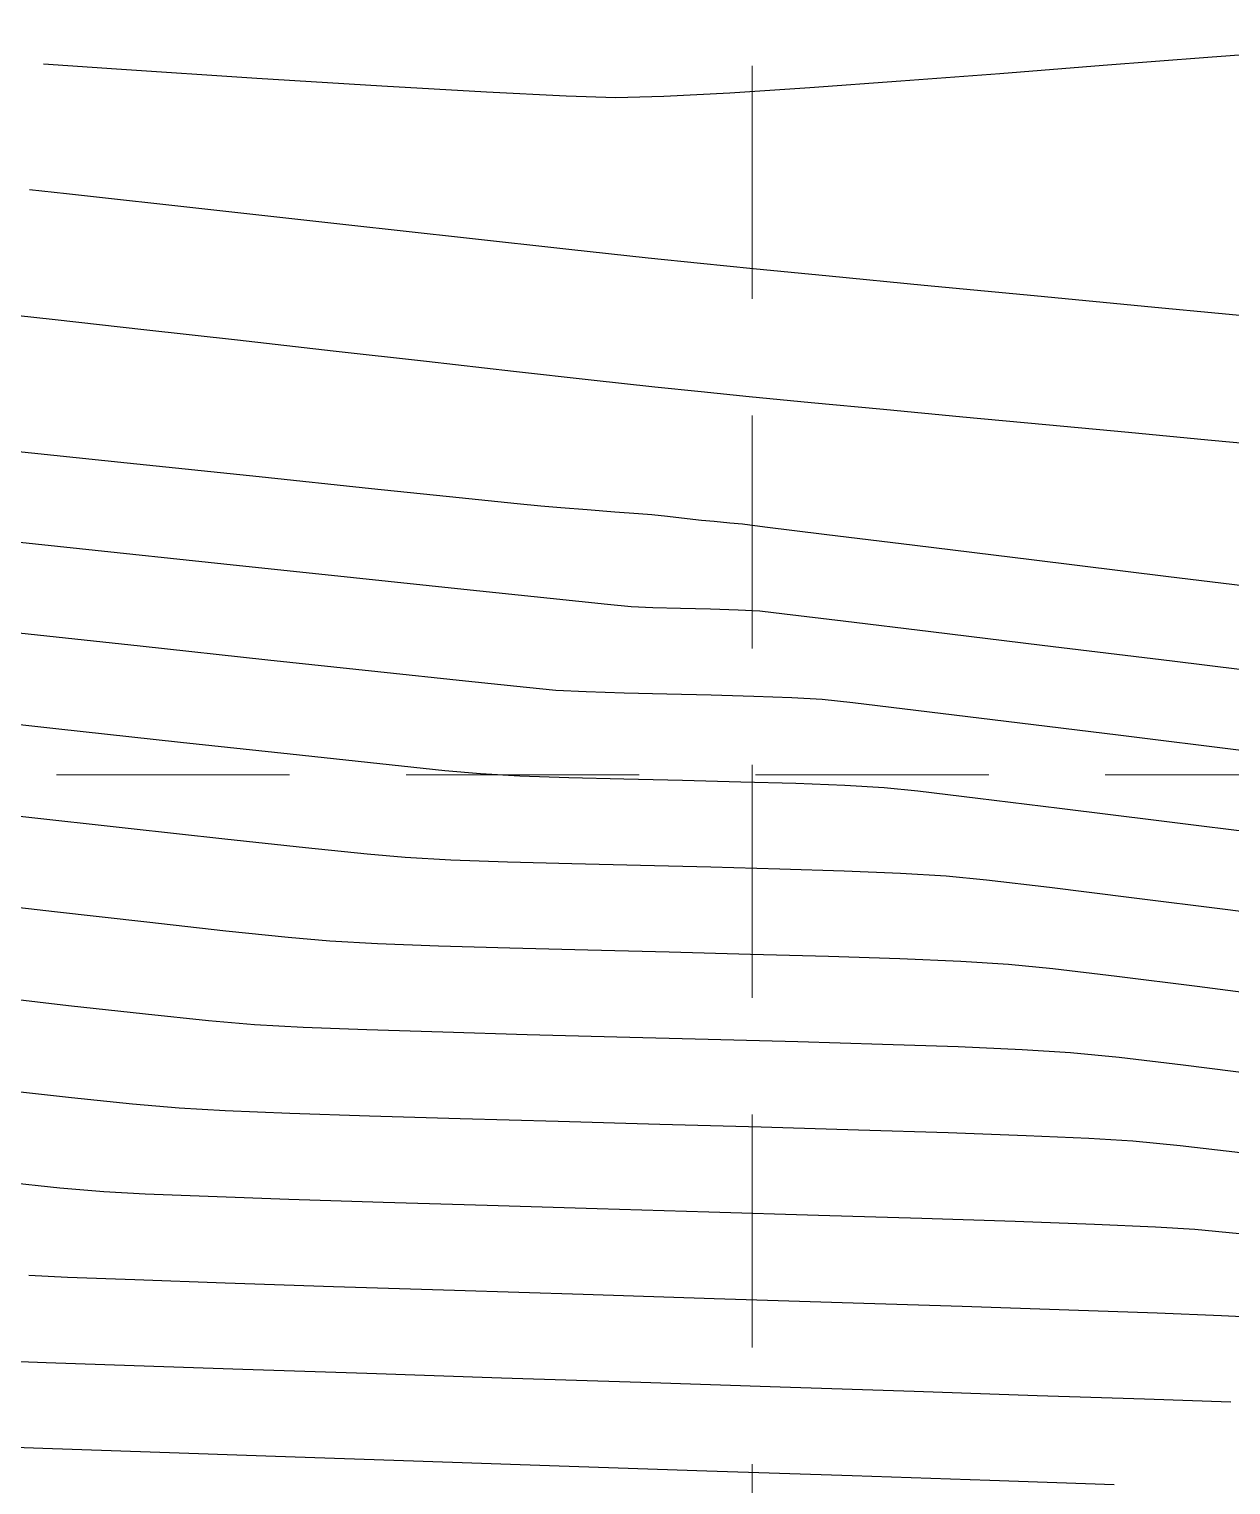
# Model space of a CAD drawing. Header units: inches. Extents: x 2547543 to 2548696, y 7125653 to 7126375.
# Drawn here: x 2547657.11 to 2547677.74, y 7125876.19 to 7125901.18 of the extents above; entities that cross this region are included whole.
import ezdxf

# ---------------------------------------------------------------- set-up
doc = ezdxf.new("R2010")
doc.units = ezdxf.units.IN
doc.header["$MEASUREMENT"] = 0
doc.linetypes.add('HIDDEN', pattern=[0.375, 0.25, -0.125])
for name, color, linetype in [('GRID', 254, 'HIDDEN'), ('V-TOPO-MAJR-E', 6, 'Continuous'), ('V-TOPO-MINR-E', 14, 'Continuous')]:
    doc.layers.add(name, color=color, linetype=linetype)

msp = doc.modelspace()

# ---------------------------------------------------------------- linework, layer by layer
at = {"layer": 'GRID', "color": 252, "linetype": 'HIDDEN', "lineweight": 0, "ltscale": 16}
for p, q in [((2547669.523132142, 7126356.547205457), (2547669.523132142, 7125726.296813901)), ((2547561.583313602, 7125888.376313471), (2548677.583313586, 7125888.376313471))]:
    msp.add_line(p, q, dxfattribs=at)
at = {"layer": 'V-TOPO-MAJR-E', "color": 35, "extrusion": (-0.1034336388015082, -0.9946363568482097, 0), "elevation": -7351186.593869598}
msp.add_lwpolyline([(1796936.94595606, 565), (1796934.411035753, 565)], dxfattribs=at)
at = {"layer": 'V-TOPO-MAJR-E', "color": 35}
for points, elevation in [([(2547661.063117184, 7125893.489398225), (2547658.796324481, 7125893.725220752)], 565), ([(2547662.990879548, 7125893.288864532), (2547661.063117184, 7125893.489398225)], 565), ([(2547666.237230561, 7125892.959589485), (2547665.894993177, 7125892.988149779)], 565), ([(2547666.69363561, 7125892.924075798), (2547666.237230561, 7125892.959589485)], 565), ([(2547667.570161086, 7125892.857248742), (2547667.16951142, 7125892.887873844)], 565), ([(2547667.800887703, 7125892.838465615), (2547667.570161086, 7125892.857248742)], 565), ([(2547668.656972095, 7125892.744131403), (2547668.408235294, 7125892.771717126)], 565), ([(2547668.873197839, 7125892.723331336), (2547668.656972095, 7125892.744131403)], 565), ([(2547669.141506291, 7125892.698275407), (2547668.873197839, 7125892.723331336)], 565), ([(2547672.317814787, 7125892.312627781), (2547670.758642141, 7125892.504685023)], 565), ([(2547674.320164432, 7125892.066117802), (2547672.317814787, 7125892.312627781)], 565), ([(2547676.668730877, 7125891.777283692), (2547674.320164432, 7125892.066117802)], 565), ([(2547657.551730267, 7125886.02506015), (2547655.805401945, 7125886.224747245)], 570), ([(2547663.09267709, 7125885.478828718), (2547662.276404455, 7125885.523055218)], 570), ([(2547665.364165287, 7125885.401374966), (2547664.141298951, 7125885.438658518)], 570), ([(2547668.100212381, 7125885.330789208), (2547666.703171346, 7125885.365808412)], 570), ([(2547669.497183638, 7125885.295147703), (2547668.100212381, 7125885.330789208)], 570), ([(2547673.106631249, 7125885.17279288), (2547672.058497823, 7125885.21731919)], 570), ([(2547673.922275897, 7125885.122965668), (2547673.106631249, 7125885.17279288)], 570), ([(2547677.160943327, 7125884.745064139), (2547675.785069711, 7125884.918110394)], 570), ([(2547657.406561117, 7125878.286105027), (2547656.342538146, 7125878.326019549)], 575), ([(2547658.916123222, 7125878.233312845), (2547657.406561117, 7125878.286105027)], 575), ([(2547660.7814595, 7125878.170239172), (2547658.916123222, 7125878.233312845)], 575), ([(2547665.220394734, 7125878.023632031), (2547662.912804991, 7125878.099480177)], 575), ([(2547676.260233614, 7125877.658919979), (2547674.417897018, 7125877.721271331)], 575), ([(2547677.740224698, 7125877.607056496), (2547676.260233614, 7125877.658919979)], 575)]:
    msp.add_lwpolyline(points, dxfattribs=dict(at, elevation=elevation))
at = {"layer": 'V-TOPO-MAJR-E', "color": 35, "extrusion": (-0.1033696784413419, -0.9946430060976319, 0), "elevation": -7351071.026111287}
msp.add_lwpolyline([(1797415.390229323, 565.0000000000009), (1797413.877894875, 565.0000000000009)], dxfattribs=at)
at = {"layer": 'V-TOPO-MAJR-E', "color": 35, "extrusion": (-0.1030516959775675, -0.9946760014980492, 0), "elevation": -7350496.035175504}
msp.add_lwpolyline([(1799766.362030781, 565.0000000000009), (1799765.360494345, 565.0000000000009)], dxfattribs=at)
at = {"layer": 'V-TOPO-MAJR-E', "color": 35, "extrusion": (-0.1014739830732139, -0.9948381932551932, 0), "elevation": -7347632.311565516}
msp.add_lwpolyline([(1811422.591531842, 565), (1811422.185760842, 565)], dxfattribs=at)
at = {"layer": 'V-TOPO-MAJR-E', "color": 35, "extrusion": (-0.07585519096765302, -0.9971188444730453, 0), "elevation": -7298615.861860774}
msp.add_lwpolyline([(1999790.97834043, 565.0000000000009), (1999790.501089586, 565.0000000000009)], dxfattribs=at)
at = {"layer": 'V-TOPO-MAJR-E', "color": 35, "extrusion": (-0.1055770732996289, -0.994411123023815, 0), "elevation": -7355042.410203381}
msp.add_lwpolyline([(1781098.561966525, 565), (1781098.28844037, 565)], dxfattribs=at)
at = {"layer": 'V-TOPO-MAJR-E', "color": 35, "extrusion": (-0.11221467782934, -0.9936839870299097, 0), "elevation": -7366771.330193605}
msp.add_lwpolyline([(1731947.539900731, 565.0000000000009), (1731947.202419052, 565.0000000000009)], dxfattribs=at)
at = {"layer": 'V-TOPO-MAJR-E', "color": 35, "extrusion": (-0.09828349748313064, -0.9951584567909191, 0), "elevation": -7341786.214530517}
msp.add_lwpolyline([(1834977.051413248, 565), (1834976.834199237, 565)], dxfattribs=at)
at = {"layer": 'V-TOPO-MAJR-E', "color": 35, "extrusion": (-0.1215361045735219, -0.992587011442873, 0), "elevation": -7382702.325525858}
msp.add_lwpolyline([(1662730.661100727, 565), (1662730.276310235, 565)], dxfattribs=at)
at = {"layer": 'V-TOPO-MAJR-E', "color": 35, "extrusion": (-0.1222090700018042, -0.9925043794408639, 0), "elevation": -7383827.99240916}
msp.add_lwpolyline([(1657725.689395369, 565.0000000000009), (1657724.662663935, 565.0000000000009)], dxfattribs=at)
at = {"layer": 'V-TOPO-MAJR-E', "color": 35, "extrusion": (-0.1218908239618778, -0.9925435139246515, 0), "elevation": -7383296.072811997}
msp.add_lwpolyline([(1660101.750268911, 565.0000000000009), (1660099.132929716, 565.0000000000009)], dxfattribs=at)
at = {"layer": 'V-TOPO-MAJR-E', "color": 35, "extrusion": (-0.1124971106908084, -0.9936520518200624, 0), "elevation": -7367255.3834362}
msp.add_lwpolyline([(1729845.156671401, 570), (1729843.56468038, 570)], dxfattribs=at)
at = {"layer": 'V-TOPO-MAJR-E', "color": 35, "extrusion": (-0.1095430871425956, -0.9939820481574452, 0), "elevation": -7362081.054592462}
msp.add_lwpolyline([(1751737.273475153, 570.0000000000005), (1751735.909445253, 570.0000000000005)], dxfattribs=at)
at = {"layer": 'V-TOPO-MAJR-E', "color": 35, "extrusion": (-0.1030531749852743, -0.9946758482668887, 0), "elevation": -7350490.902085484}
msp.add_lwpolyline([(1799752.286669197, 570.0000000000009), (1799751.212815243, 570.0000000000009)], dxfattribs=at)
at = {"layer": 'V-TOPO-MAJR-E', "color": 35, "extrusion": (-0.08706889466089131, -0.9962022925001383, 0), "elevation": -7320645.632536942}
msp.add_lwpolyline([(1917544.024297774, 570.0000000000005), (1917543.302726239, 570.0000000000005)], dxfattribs=at)
at = {"layer": 'V-TOPO-MAJR-E', "color": 35, "extrusion": (-0.03827953595447732, -0.9992670699703408, 0), "elevation": -7218186.064329398}
msp.add_lwpolyline([(2273021.293887693, 570), (2273020.244496701, 570)], dxfattribs=at)
at = {"layer": 'V-TOPO-MAJR-E', "color": 35, "extrusion": (-0.02655254106329721, -0.9996474191249042, 0), "elevation": -7191019.93966186}
msp.add_lwpolyline([(2357558.080827713, 570.0000000000005), (2357556.741349379, 570.0000000000005)], dxfattribs=at)
at = {"layer": 'V-TOPO-MAJR-E', "color": 35, "extrusion": (-0.02794959964278923, -0.9996093336297975, 0), "elevation": -7194307.793873398}
msp.add_lwpolyline([(2347509.906608839, 570), (2347508.567288881, 570)], dxfattribs=at)
at = {"layer": 'V-TOPO-MAJR-E', "color": 35, "extrusion": (-0.03302449622328209, -0.9994545425626913, 0), "elevation": -7206133.936504019}
msp.add_lwpolyline([(2310953.642378794, 570), (2310952.419194145, 570)], dxfattribs=at)
at = {"layer": 'V-TOPO-MAJR-E', "color": 35, "extrusion": (-0.09831126071435287, -0.9951557144571671, 0), "elevation": -7341830.335872625}
msp.add_lwpolyline([(1834778.276326442, 570.0000000000009), (1834777.512181957, 570.0000000000009)], dxfattribs=at)
at = {"layer": 'V-TOPO-MAJR-E', "color": 35, "extrusion": (-0.1168793755770575, -0.9931461179326622, 0), "elevation": -7374815.698187985}
msp.add_lwpolyline([(1697345.336030317, 570.0000000000009), (1697344.226071728, 570.0000000000009)], dxfattribs=at)
at = {"layer": 'V-TOPO-MAJR-E', "color": 35, "extrusion": (-0.128630015132933, -0.9916926536013573, 0), "elevation": -7394395.303856059}
msp.add_lwpolyline([(1609911.655916758, 570.0000000000009), (1609910.061662324, 570.0000000000009)], dxfattribs=at)
at = {"layer": 'V-TOPO-MAJR-E', "color": 35, "extrusion": (-0.03318093303469612, -0.9994493612399514, 0), "elevation": -7206488.147303984}
msp.add_lwpolyline([(2309816.786825403, 575), (2309814.654305664, 575)], dxfattribs=at)
at = {"layer": 'V-TOPO-MAJR-E', "color": 35, "extrusion": (-0.0327054972813631, -0.9994650321284776, 0), "elevation": -7205388.565772446}
msp.add_lwpolyline([(2313249.312375676, 575), (2313246.917025206, 575)], dxfattribs=at)
at = {"layer": 'V-TOPO-MAJR-E', "color": 35, "extrusion": (-0.03270730478233976, -0.9994649729799815, 0), "elevation": -7205392.749199181}
msp.add_lwpolyline([(2313238.673716807, 575), (2313236.281653623, 575)], dxfattribs=at)
at = {"layer": 'V-TOPO-MAJR-E', "color": 35, "extrusion": (-0.03285751680558539, -0.999460046019535, 0), "elevation": -7205740.330946837}
msp.add_lwpolyline([(2312158.027889727, 575.0000000000009), (2312155.72891565, 575.0000000000009)], dxfattribs=at)
at = {"layer": 'V-TOPO-MAJR-E', "color": 35, "extrusion": (-0.03319484233586033, -0.9994488993651939, 0), "elevation": -7206520.296160785}
msp.add_lwpolyline([(2309728.005445814, 575.0000000000009), (2309725.889362493, 575.0000000000009)], dxfattribs=at)
at = {"layer": 'V-TOPO-MINR-E', "color": 35, "extrusion": (0.0753443725479917, -0.9971575730672406, 0), "elevation": -6913692.692970024}
msp.add_lwpolyline([(3077332.275776295, 563.0000000000005), (3077334.043748097, 563.0000000000005)], dxfattribs=at)
at = {"layer": 'V-TOPO-MINR-E', "color": 35}
for points, elevation in [([(2547657.361304061, 7125900.578242827), (2547658.611604486, 7125900.493536364)], 563), ([(2547658.611604486, 7125900.493536364), (2547661.020196263, 7125900.335630151)], 563), ([(2547670.51233739, 7125900.172339825), (2547672.075947799, 7125900.286587891)], 563), ([(2547672.075947799, 7125900.286587891), (2547673.773365223, 7125900.417073024)], 563), ([(2547666.376827925, 7125897.396067607), (2547664.620550583, 7125897.58870443)], 563), ([(2547667.741013491, 7125897.247931763), (2547666.376827925, 7125897.396067607)], 563), ([(2547672.476962618, 7125896.777276068), (2547670.846244407, 7125896.934678339)], 563), ([(2547657.559012198, 7125896.18504187), (2547656.19458346, 7125896.334005237)], 564), ([(2547659.080250007, 7125896.016301561), (2547657.559012198, 7125896.18504187)], 564), ([(2547662.332558411, 7125895.651258978), (2547660.693148281, 7125895.835726525)], 564), ([(2547670.535594864, 7125894.763859071), (2547669.47203175, 7125894.866196859)], 564), ([(2547662.683803027, 7125891.759398242), (2547660.457544715, 7125891.994719069)], 566), ([(2547667.817386393, 7125891.244002691), (2547667.446472602, 7125891.261131203)], 566), ([(2547668.295150616, 7125891.230860448), (2547667.817386393, 7125891.244002691)], 566), ([(2547669.286135297, 7125891.204472615), (2547668.808491507, 7125891.218688935)], 566), ([(2547669.656808223, 7125891.185195951), (2547669.286135297, 7125891.204472615)], 566), ([(2547670.078220228, 7125891.137249666), (2547669.656808223, 7125891.185195951)], 566), ([(2547659.021786701, 7125890.583547006), (2547656.617372075, 7125890.842766672)], 567), ([(2547672.591701637, 7125890.833186731), (2547671.086624197, 7125891.016148446)], 566), ([(2547674.503134053, 7125890.599658959), (2547672.591701637, 7125890.833186731)], 566), ([(2547661.209287474, 7125890.347562881), (2547659.021786701, 7125890.583547006)], 567), ([(2547667.325528294, 7125889.778915179), (2547666.672655621, 7125889.800207185)], 567), ([(2547668.058879135, 7125889.760464415), (2547667.325528294, 7125889.778915179)], 567), ([(2547668.819013691, 7125889.742583123), (2547668.058879135, 7125889.760464415)], 567), ([(2547669.552237511, 7125889.722999534), (2547668.819013691, 7125889.742583123)], 567), ([(2547670.204856145, 7125889.699441877), (2547669.552237511, 7125889.722999534)], 567), ([(2547670.723175142, 7125889.66963838), (2547670.204856145, 7125889.699441877)], 567), ([(2547678.009880729, 7125888.783888687), (2547675.808153289, 7125889.056918426)], 567), ([(2547664.861438529, 7125888.39209321), (2547664.25181311, 7125888.448005168)], 568), ([(2547666.375741364, 7125888.327304933), (2547665.536814781, 7125888.356566438)], 568), ([(2547667.323676927, 7125888.302001095), (2547666.375741364, 7125888.327304933)], 568), ([(2547668.326080114, 7125888.27834732), (2547667.323676927, 7125888.302001095)], 568), ([(2547670.276123954, 7125888.226759551), (2547669.328409574, 7125888.254036007)], 568), ([(2547671.1146819, 7125888.194210353), (2547670.276123954, 7125888.226759551)], 568), ([(2547672.368140386, 7125888.094394642), (2547671.78954206, 7125888.154080809)], 568), ([(2547673.396955311, 7125887.97333142), (2547672.368140386, 7125888.094394642)], 568), ([(2547674.800941014, 7125887.801274489), (2547673.396955311, 7125887.97333142)], 568), ([(2547658.816235213, 7125887.456800205), (2547656.956427349, 7125887.664288728)], 569), ([(2547661.859879914, 7125887.123696591), (2547660.472384823, 7125887.273711993)], 569), ([(2547662.913724225, 7125887.015426498), (2547661.859879914, 7125887.123696591)], 569), ([(2547663.568921492, 7125886.957574214), (2547662.913724225, 7125887.015426498)], 569), ([(2547664.354441191, 7125886.915245408), (2547663.568921492, 7125886.957574214)], 569), ([(2547665.324890593, 7125886.879447762), (2547664.354441191, 7125886.915245408)], 569), ([(2547667.609142354, 7125886.819197685), (2547666.427410659, 7125886.848119209)], 569), ([(2547668.817226642, 7125886.790621125), (2547667.609142354, 7125886.819197685)], 569), ([(2547669.998804484, 7125886.760327466), (2547668.817226642, 7125886.790621125)], 569), ([(2547671.101016846, 7125886.726254641), (2547669.998804484, 7125886.760327466)], 569), ([(2547672.07100469, 7125886.686340587), (2547671.101016846, 7125886.726254641)], 569), ([(2547672.855908979, 7125886.638523239), (2547672.07100469, 7125886.686340587)], 569), ([(2547679.523904745, 7125885.821699006), (2547677.688366127, 7125886.057885983)], 569), ([(2547660.983887418, 7125884.088536222), (2547660.194614119, 7125884.156367648)], 571), ([(2547662.91131788, 7125884.000028207), (2547661.814893302, 7125884.043255771)], 571), ([(2547664.214165166, 7125883.958272003), (2547662.91131788, 7125884.000028207)], 571), ([(2547665.664439177, 7125883.917405632), (2547664.214165166, 7125883.958272003)], 571), ([(2547668.771283432, 7125883.836016282), (2547667.203143927, 7125883.876847568)], 571), ([(2547670.309861707, 7125883.79433025), (2547668.771283432, 7125883.836016282)], 571), ([(2547675.821138275, 7125883.526151705), (2547674.988642816, 7125883.607408098)], 571), ([(2547678.233991964, 7125883.226889587), (2547676.922865369, 7125883.395472019)], 571), ([(2547664.511721579, 7125882.473309364), (2547662.955954151, 7125882.520617486)], 572), ([(2547666.19341475, 7125882.425137807), (2547664.511721579, 7125882.473309364)], 572), ([(2547667.93631726, 7125882.376437218), (2547666.19341475, 7125882.425137807)], 572), ([(2547669.675712703, 7125882.327542), (2547667.93631726, 7125882.376437218)], 572), ([(2547672.885116768, 7125882.230505279), (2547671.346884673, 7125882.278786551)], 572), ([(2547675.303895703, 7125882.136702865), (2547674.225692579, 7125882.183032583)], 572), ([(2547676.055009734, 7125882.091850528), (2547675.303895703, 7125882.136702865)], 572), ([(2547657.638539508, 7125881.284928051), (2547656.685256367, 7125881.385920391)], 573), ([(2547658.398853344, 7125881.219498229), (2547657.638539508, 7125881.284928051)], 573), ([(2547666.861428712, 7125880.928981974), (2547664.975044811, 7125880.985013898)], 573), ([(2547674.03731276, 7125880.708688421), (2547672.435197696, 7125880.761129627)], 573), ([(2547675.397850345, 7125880.659716221), (2547674.03731276, 7125880.708688421)], 573), ([(2547677.121376652, 7125880.576292956), (2547676.448606345, 7125880.615241555)], 573), ([(2547657.77355423, 7125879.75160744), (2547657.106336307, 7125879.784979234)], 574), ([(2547660.479421298, 7125879.652845562), (2547658.927723121, 7125879.706867928)], 574), ([(2547668.873073209, 7125879.385624875), (2547666.625474717, 7125879.45593)], 574), ([(2547673.130111125, 7125879.250523916), (2547671.071092573, 7125879.316461226)], 574), ([(2547676.473459067, 7125879.136667777), (2547674.960707184, 7125879.18989781)], 574), ([(2547677.57894509, 7125879.092918681), (2547676.473459067, 7125879.136667777)], 574), ([(2547666.209294132, 7125876.51274113), (2547663.712118647, 7125876.597236735)], 576), ([(2547668.748279012, 7125876.426918713), (2547666.209294132, 7125876.51274113)], 576)]:
    msp.add_lwpolyline(points, dxfattribs=dict(at, elevation=elevation))
at = {"layer": 'V-TOPO-MINR-E', "color": 35, "extrusion": (0.0780922088491672, -0.9969461404293907, 0), "elevation": -6905185.445495959}
msp.add_lwpolyline([(3096370.839038077, 563.0000000000009), (3096372.619718463, 563.0000000000009)], dxfattribs=at)
at = {"layer": 'V-TOPO-MINR-E', "color": 35, "extrusion": (0.07764899294040127, -0.9969807590396825, 0), "elevation": -6906561.304603805}
msp.add_lwpolyline([(3093302.50421467, 563), (3093304.30674239, 563)], dxfattribs=at)
at = {"layer": 'V-TOPO-MINR-E', "color": 35, "extrusion": (-0.06243439062484513, -0.9980490703704424, 0), "elevation": -7271059.868842722}
msp.add_lwpolyline([(2097789.467717445, 563), (2097791.616778918, 563)], dxfattribs=at)
at = {"layer": 'V-TOPO-MINR-E', "color": 35, "extrusion": (-0.05786673640340511, -0.9983243164513319, 0), "elevation": -7261384.400535267}
msp.add_lwpolyline([(2131041.499217264, 563.0000000000009), (2131043.300064206, 563.0000000000009)], dxfattribs=at)
at = {"layer": 'V-TOPO-MINR-E', "color": 35, "extrusion": (-0.04967091435819852, -0.9987656383090183, 0), "elevation": -7243649.007337183}
msp.add_lwpolyline([(2190570.249407339, 563.0000000000009), (2190571.618570621, 563.0000000000009)], dxfattribs=at)
at = {"layer": 'V-TOPO-MINR-E', "color": 35, "extrusion": (-0.02993585765914365, -0.999551821781248, 0), "elevation": -7198972.932684852}
msp.add_lwpolyline([(2333204.592841122, 563.0000000000009), (2333205.447024595, 563.0000000000009)], dxfattribs=at)
at = {"layer": 'V-TOPO-MINR-E', "color": 35, "extrusion": (0.02364983431861592, -0.9997203035532999, 0), "elevation": -7063655.007952247}
msp.add_lwpolyline([(2715480.965167217, 563), (2715481.791695761, 563)], dxfattribs=at)
at = {"layer": 'V-TOPO-MINR-E', "color": 35, "extrusion": (0.05203623662261306, -0.9986451972938915, 0), "elevation": -6983674.779151266}
msp.add_lwpolyline([(2915021.442707848, 563), (2915022.572288589, 563)], dxfattribs=at)
at = {"layer": 'V-TOPO-MINR-E', "color": 35, "extrusion": (0.06562085673410381, -0.9978446287681676, 0), "elevation": -6943360.890411661}
msp.add_lwpolyline([(3009785.63412866, 563), (3009787.010917548, 563)], dxfattribs=at)
at = {"layer": 'V-TOPO-MINR-E', "color": 35, "extrusion": (-0.1102929598148175, -0.9938991211462496, 0), "elevation": -7363412.819889661}
msp.add_lwpolyline([(1746178.386799664, 563.0000000000009), (1746177.746171212, 563.0000000000009)], dxfattribs=at)
at = {"layer": 'V-TOPO-MINR-E', "color": 35, "extrusion": (-0.1101706614120479, -0.9939126849799393, 0), "elevation": -7363197.8999151}
msp.add_lwpolyline([(1747086.921067432, 563.0000000000009), (1747084.428792015, 563.0000000000009)], dxfattribs=at)
at = {"layer": 'V-TOPO-MINR-E', "color": 35, "extrusion": (-0.1099585834884959, -0.9939361699411102, 0), "elevation": -7362824.948862024}
msp.add_lwpolyline([(1748660.325282159, 563.0000000000009), (1748657.998435923, 563.0000000000009)], dxfattribs=at)
at = {"layer": 'V-TOPO-MINR-E', "color": 35, "extrusion": (-0.1096120378369149, -0.9939744469357543, 0), "elevation": -7362214.825436876}
msp.add_lwpolyline([(1751229.376074503, 563.0000000000005), (1751227.291050045, 563.0000000000005)], dxfattribs=at)
at = {"layer": 'V-TOPO-MINR-E', "color": 35, "extrusion": (-0.1054590186720858, -0.994423649849862, 0), "elevation": -7354835.289613207}
msp.add_lwpolyline([(1781971.823909559, 563.0000000000009), (1781970.922698388, 563.0000000000009)], dxfattribs=at)
at = {"layer": 'V-TOPO-MINR-E', "color": 35, "extrusion": (-0.0998041225383955, -0.9950071040572228, 0), "elevation": -7344586.122761858}
msp.add_lwpolyline([(1823755.390037273, 563), (1823754.480153852, 563)], dxfattribs=at)
at = {"layer": 'V-TOPO-MINR-E', "color": 35, "extrusion": (-0.09726009372227946, -0.9952589985371314, 0), "elevation": -7339899.752166034}
msp.add_lwpolyline([(1842526.931313336, 563.0000000000009), (1842525.621398279, 563.0000000000009)], dxfattribs=at)
at = {"layer": 'V-TOPO-MINR-E', "color": 35, "extrusion": (-0.0954126861050323, -0.9954378028436648, 0), "elevation": -7336467.305605309}
msp.add_lwpolyline([(1856150.435432188, 563.0000000000009), (1856148.540405843, 563.0000000000009)], dxfattribs=at)
at = {"layer": 'V-TOPO-MINR-E', "color": 35, "extrusion": (-0.09500703248774478, -0.9954766013211324, 0), "elevation": -7335710.30622268}
msp.add_lwpolyline([(1859142.007151166, 563), (1859139.927049342, 563)], dxfattribs=at)
at = {"layer": 'V-TOPO-MINR-E', "color": 35, "extrusion": (-0.09475465195691252, -0.9955006559176767, 0), "elevation": -7335238.73285476}
msp.add_lwpolyline([(1861003.921518833, 563.0000000000009), (1861001.727995707, 563.0000000000009)], dxfattribs=at)
at = {"layer": 'V-TOPO-MINR-E', "color": 35, "extrusion": (-0.1112617415312271, -0.9937911374486282, 0), "elevation": -7365109.293477443}
msp.add_lwpolyline([(1739003.037423939, 564.0000000000005), (1739001.414448836, 564.0000000000005)], dxfattribs=at)
at = {"layer": 'V-TOPO-MINR-E', "color": 35, "extrusion": (-0.1119975758140123, -0.9937084798932656, 0), "elevation": -7366394.940729806}
msp.add_lwpolyline([(1733552.236231774, 564), (1733550.625323332, 564)], dxfattribs=at)
at = {"layer": 'V-TOPO-MINR-E', "color": 35, "extrusion": (-0.1118044527275165, -0.993730227149351, 0), "elevation": -7366057.896681291}
msp.add_lwpolyline([(1734985.32229214, 564.0000000000009), (1734983.815859127, 564.0000000000009)], dxfattribs=at)
at = {"layer": 'V-TOPO-MINR-E', "color": 35, "extrusion": (-0.1111191102617626, -0.9938070956350807, 0), "elevation": -7364859.630154725}
msp.add_lwpolyline([(1740066.172462992, 564.0000000000009), (1740064.836133176, 564.0000000000009)], dxfattribs=at)
at = {"layer": 'V-TOPO-MINR-E', "color": 35, "extrusion": (-0.1095905495344842, -0.9939768163557587, 0), "elevation": -7362174.778862678}
msp.add_lwpolyline([(1751392.028380862, 564), (1751390.927780261, 564)], dxfattribs=at)
at = {"layer": 'V-TOPO-MINR-E', "color": 35, "extrusion": (-0.1060953591024128, -0.994355959793539, 0), "elevation": -7355971.930901257}
msp.add_lwpolyline([(1777265.119320392, 564), (1777264.320069086, 564)], dxfattribs=at)
at = {"layer": 'V-TOPO-MINR-E', "color": 35, "extrusion": (-0.09928837901573917, -0.9950587006767123, 0), "elevation": -7343637.658862617}
msp.add_lwpolyline([(1827562.124292376, 564), (1827561.295249722, 564)], dxfattribs=at)
at = {"layer": 'V-TOPO-MINR-E', "color": 35, "extrusion": (-0.09410343626755646, -0.9955624256080772, 0), "elevation": -7334017.627612519}
msp.add_lwpolyline([(1865795.12236064, 564.0000000000009), (1865793.874306926, 564.0000000000009)], dxfattribs=at)
at = {"layer": 'V-TOPO-MINR-E', "color": 35, "extrusion": (-0.09331921485147811, -0.9956362408728922, 0), "elevation": -7332545.688643353}
msp.add_lwpolyline([(1871572.82638958, 564), (1871571.458618038, 564)], dxfattribs=at)
at = {"layer": 'V-TOPO-MINR-E', "color": 35, "extrusion": (-0.09310378621501636, -0.995656409105284, 0), "elevation": -7332140.563589325}
msp.add_lwpolyline([(1873160.757820009, 564), (1873159.330193274, 564)], dxfattribs=at)
at = {"layer": 'V-TOPO-MINR-E', "color": 35, "extrusion": (-0.09335854221455558, -0.9956325540055292, 0), "elevation": -7332619.610047284}
msp.add_lwpolyline([(1871286.04606114, 564), (1871284.618442326, 564)], dxfattribs=at)
at = {"layer": 'V-TOPO-MINR-E', "color": 35, "extrusion": (-0.09411690230623185, -0.9955611526673181, 0), "elevation": -7334042.867453522}
msp.add_lwpolyline([(1865701.512516299, 564.0000000000005), (1865700.144767987, 564.0000000000005)], dxfattribs=at)
at = {"layer": 'V-TOPO-MINR-E', "color": 35, "extrusion": (-0.09556033354532505, -0.9954236397899673, 0), "elevation": -7336740.362314885}
msp.add_lwpolyline([(1855066.68390632, 564.0000000000005), (1855065.435889277, 564.0000000000005)], dxfattribs=at)
at = {"layer": 'V-TOPO-MINR-E', "color": 35, "extrusion": (-0.1048919503485374, -0.9944836241749182, 0), "elevation": -7353811.971030085}
msp.add_lwpolyline([(1786155.403643063, 566), (1786152.739823132, 566)], dxfattribs=at)
at = {"layer": 'V-TOPO-MINR-E', "color": 35, "extrusion": (-0.1050615970000849, -0.994465716269692, 0), "elevation": -7354116.562872382}
msp.add_lwpolyline([(1784903.38870887, 566.0000000000005), (1784900.896664812, 566.0000000000005)], dxfattribs=at)
at = {"layer": 'V-TOPO-MINR-E', "color": 35, "extrusion": (-0.1050189192693785, -0.9944702240869215, 0), "elevation": -7354039.956503839}
msp.add_lwpolyline([(1785223.132326873, 566.0000000000009), (1785221.228656911, 566.0000000000009)], dxfattribs=at)
at = {"layer": 'V-TOPO-MINR-E', "color": 35, "extrusion": (-0.1046484321858535, -0.9945092788109334, 0), "elevation": -7353374.379413121}
msp.add_lwpolyline([(1787964.16851701, 566.0000000000009), (1787962.681445186, 566.0000000000009)], dxfattribs=at)
at = {"layer": 'V-TOPO-MINR-E', "color": 35, "extrusion": (-0.103568973740311, -0.9946222738700249, 0), "elevation": -7351429.470292963}
msp.add_lwpolyline([(1795945.134718515, 566), (1795944.145851448, 566)], dxfattribs=at)
at = {"layer": 'V-TOPO-MINR-E', "color": 35, "extrusion": (-0.09854262457962974, -0.9951328309029696, 0), "elevation": -7342262.180127718}
msp.add_lwpolyline([(1833063.490866704, 566), (1833063.081805187, 566)], dxfattribs=at)
at = {"layer": 'V-TOPO-MINR-E', "color": 35, "extrusion": (-0.02370372752644305, -0.9997190271778127, 0), "elevation": -7184278.284186723}
msp.add_lwpolyline([(2378042.798965511, 566), (2378042.285480345, 566)], dxfattribs=at)
at = {"layer": 'V-TOPO-MINR-E', "color": 35, "extrusion": (-0.1192352386273772, -0.9928660321863532, 0), "elevation": -7378827.308953392}
msp.add_lwpolyline([(1679838.767349318, 566), (1679837.751699738, 566)], dxfattribs=at)
at = {"layer": 'V-TOPO-MINR-E', "color": 35, "extrusion": (-0.1215623075097981, -0.9925838027052896, 0), "elevation": -7382744.780456222}
msp.add_lwpolyline([(1662542.986130857, 566.0000000000005), (1662540.742019185, 566.0000000000005)], dxfattribs=at)
at = {"layer": 'V-TOPO-MINR-E', "color": 35, "extrusion": (-0.1069744844275826, -0.994261766177023, 0), "elevation": -7357535.066911353}
msp.add_lwpolyline([(1770755.587226721, 567.0000000000009), (1770753.687548828, 567.0000000000009)], dxfattribs=at)
at = {"layer": 'V-TOPO-MINR-E', "color": 35, "extrusion": (-0.121695195953421, -0.9925675187521796, 0), "elevation": -7382967.299587855}
msp.add_lwpolyline([(1661557.022964155, 566), (1661554.551407473, 566)], dxfattribs=at)
at = {"layer": 'V-TOPO-MINR-E', "color": 35, "extrusion": (-0.1060905120491633, -0.9943564769503674, 0), "elevation": -7355957.901669485}
msp.add_lwpolyline([(1777297.485231924, 567.0000000000009), (1777295.968428211, 567.0000000000009)], dxfattribs=at)
at = {"layer": 'V-TOPO-MINR-E', "color": 35, "extrusion": (-0.1037381944127835, -0.9946046385473856, 0), "elevation": -7351733.35752295}
msp.add_lwpolyline([(1794693.126006104, 567.0000000000005), (1794692.074432209, 567.0000000000005)], dxfattribs=at)
at = {"layer": 'V-TOPO-MINR-E', "color": 35, "extrusion": (-0.09469369626798656, -0.9955064559745991, 0), "elevation": -7335117.251931066}
msp.add_lwpolyline([(1861441.257050391, 567), (1861440.753038466, 567)], dxfattribs=at)
at = {"layer": 'V-TOPO-MINR-E', "color": 35, "extrusion": (-0.05084031546086423, -0.9987067949722981, 0), "elevation": -7246198.741017649}
msp.add_lwpolyline([(2182089.531923746, 567), (2182089.012552036, 567)], dxfattribs=at)
at = {"layer": 'V-TOPO-MINR-E', "color": 35, "extrusion": (-0.1075592307319259, -0.9941986782753014, 0), "elevation": -7358575.594233074}
msp.add_lwpolyline([(1766436.184409793, 567.0000000000005), (1766435.654514525, 567.0000000000005)], dxfattribs=at)
at = {"layer": 'V-TOPO-MINR-E', "color": 35, "extrusion": (-0.1182361311961003, -0.9929855070844583, 0), "elevation": -7377131.902597535}
msp.add_lwpolyline([(1687264.101746162, 567.0000000000009), (1687263.008932672, 567.0000000000009)], dxfattribs=at)
at = {"layer": 'V-TOPO-MINR-E', "color": 35, "extrusion": (-0.1088764301234303, -0.9940552917034233, 0), "elevation": -7360907.698600831}
msp.add_lwpolyline([(1756671.116429725, 568.0000000000009), (1756668.784583782, 568.0000000000009)], dxfattribs=at)
at = {"layer": 'V-TOPO-MINR-E', "color": 35, "extrusion": (-0.1211889395462924, -0.9926294580212927, 0), "elevation": -7382117.524467502}
msp.add_lwpolyline([(1665317.181348878, 567), (1665315.619428752, 567)], dxfattribs=at)
at = {"layer": 'V-TOPO-MINR-E', "color": 35, "extrusion": (-0.1224600569083152, -0.9924734426986006, 0), "elevation": -7384244.169058509}
msp.add_lwpolyline([(1655863.800765264, 567.0000000000009), (1655861.863583868, 567.0000000000009)], dxfattribs=at)
at = {"layer": 'V-TOPO-MINR-E', "color": 35, "extrusion": (-0.1089388917743174, -0.9940484484465452, 0), "elevation": -7361018.065208586}
msp.add_lwpolyline([(1756210.741451997, 568.0000000000009), (1756208.58735296, 568.0000000000009)], dxfattribs=at)
at = {"layer": 'V-TOPO-MINR-E', "color": 35, "extrusion": (-0.1084162649165232, -0.9941055846848212, 0), "elevation": -7360093.736306139}
msp.add_lwpolyline([(1760082.379337472, 568), (1760080.486087399, 568)], dxfattribs=at)
at = {"layer": 'V-TOPO-MINR-E', "color": 35, "extrusion": (-0.1069287599532978, -0.9942666846952332, 0), "elevation": -7357452.05778729}
msp.add_lwpolyline([(1771094.151801004, 568.0000000000009), (1771092.602499575, 568.0000000000009)], dxfattribs=at)
at = {"layer": 'V-TOPO-MINR-E', "color": 35, "extrusion": (-0.1032579082261819, -0.9946546156273309, 0), "elevation": -7350864.31675866}
msp.add_lwpolyline([(1798241.671740533, 568), (1798240.549477831, 568)], dxfattribs=at)
at = {"layer": 'V-TOPO-MINR-E', "color": 35, "extrusion": (-0.05253030751634996, -0.9986193302716696, 0), "elevation": -7249879.512322756}
msp.add_lwpolyline([(2169822.945432579, 568.0000000000009), (2169822.269122565, 568.0000000000009)], dxfattribs=at)
at = {"layer": 'V-TOPO-MINR-E', "color": 35, "extrusion": (-0.02424768143471548, -0.9997059817491545, 0), "elevation": -7185568.187112109}
msp.add_lwpolyline([(2374133.998806658, 568.0000000000009), (2374132.996182407, 568.0000000000009)], dxfattribs=at)
at = {"layer": 'V-TOPO-MINR-E', "color": 35, "extrusion": (-0.05935864492802077, -0.9982367210598443, 0), "elevation": -7264549.570717379}
msp.add_lwpolyline([(2120196.468794261, 568.0000000000009), (2120195.792742031, 568.0000000000009)], dxfattribs=at)
at = {"layer": 'V-TOPO-MINR-E', "color": 35, "extrusion": (-0.1238360473783462, -0.9923026924128081, 0), "elevation": -7386531.628390213}
msp.add_lwpolyline([(1645624.502324098, 568.0000000000009), (1645622.784994625, 568.0000000000009)], dxfattribs=at)
at = {"layer": 'V-TOPO-MINR-E', "color": 35, "extrusion": (-0.1249186147850329, -0.9921669918316113, 0), "elevation": -7388322.672850044}
msp.add_lwpolyline([(1637566.471914975, 568), (1637564.527494522, 568)], dxfattribs=at)
at = {"layer": 'V-TOPO-MINR-E', "color": 35, "extrusion": (-0.1098811140193117, -0.99394473728768, 0), "elevation": -7362677.925059902}
msp.add_lwpolyline([(1749233.28691123, 569), (1749231.620672105, 569)], dxfattribs=at)
at = {"layer": 'V-TOPO-MINR-E', "color": 35, "extrusion": (-0.02840393935359069, -0.9995965267192547, 0), "elevation": -7195375.505871731}
msp.add_lwpolyline([(2344235.25420442, 569.0000000000009), (2344234.151239336, 569.0000000000009)], dxfattribs=at)
at = {"layer": 'V-TOPO-MINR-E', "color": 35, "extrusion": (-0.0996564647065341, -0.9950219038002105, 0), "elevation": -7344305.359376566}
msp.add_lwpolyline([(1824850.316727733, 569), (1824849.625051917, 569)], dxfattribs=at)
at = {"layer": 'V-TOPO-MINR-E', "color": 35, "extrusion": (-0.1164662762400949, -0.9931946468335228, 0), "elevation": -7374110.445624508}
msp.add_lwpolyline([(1700411.342298538, 569.0000000000009), (1700410.252250959, 569.0000000000009)], dxfattribs=at)
at = {"layer": 'V-TOPO-MINR-E', "color": 35, "extrusion": (-0.1229966490226191, -0.9924070859930448, 0), "elevation": -7385135.641549984}
msp.add_lwpolyline([(1651871.614716607, 569), (1651870.198651845, 569)], dxfattribs=at)
at = {"layer": 'V-TOPO-MINR-E', "color": 35, "extrusion": (-0.126126205447409, -0.992014203678273, 0), "elevation": -7390309.102752518}
msp.add_lwpolyline([(1628571.484321672, 569), (1628569.814706025, 569)], dxfattribs=at)
at = {"layer": 'V-TOPO-MINR-E', "color": 35, "extrusion": (-0.1139114760518451, -0.9934909036441603, 0), "elevation": -7369708.805887096}
msp.add_lwpolyline([(1719354.825955414, 571.0000000000009), (1719353.315305829, 571.0000000000009)], dxfattribs=at)
at = {"layer": 'V-TOPO-MINR-E', "color": 35, "extrusion": (-0.1103151619487052, -0.9938966571249905, 0), "elevation": -7363437.980659995}
msp.add_lwpolyline([(1746016.795668484, 571), (1746015.465590082, 571)], dxfattribs=at)
at = {"layer": 'V-TOPO-MINR-E', "color": 35, "extrusion": (-0.1026810667045229, -0.9947143301171555, 0), "elevation": -7349815.551477327}
msp.add_lwpolyline([(1802500.717463036, 571), (1802499.626919413, 571)], dxfattribs=at)
at = {"layer": 'V-TOPO-MINR-E', "color": 35, "extrusion": (-0.05440801540850321, -0.99851878693358, 0), "elevation": -7253942.313981476}
msp.add_lwpolyline([(2156182.976099596, 571), (2156182.143860989, 571)], dxfattribs=at)
at = {"layer": 'V-TOPO-MINR-E', "color": 35, "extrusion": (-0.02634942300444599, -0.9996527936775513, 0), "elevation": -7190539.285722689}
msp.add_lwpolyline([(2359019.708431883, 571.0000000000009), (2359018.169192698, 571.0000000000009)], dxfattribs=at)
at = {"layer": 'V-TOPO-MINR-E', "color": 35, "extrusion": (-0.02972594892669241, -0.9995580863363609, 0), "elevation": -7198466.686429034}
msp.add_lwpolyline([(2334722.252475654, 571.0000000000009), (2334720.801813525, 571.0000000000009)], dxfattribs=at)
at = {"layer": 'V-TOPO-MINR-E', "color": 35, "extrusion": (-0.03463657419369752, -0.9993999738483711, 0), "elevation": -7209850.656536124}
msp.add_lwpolyline([(2299328.19220654, 571.0000000000009), (2299326.888956695, 571.0000000000009)], dxfattribs=at)
at = {"layer": 'V-TOPO-MINR-E', "color": 35, "extrusion": (-0.04351984281493115, -0.9990525628220789, 0), "elevation": -7230006.710136496}
msp.add_lwpolyline([(2235143.060326595, 571.0000000000009), (2235141.963368619, 571.0000000000009)], dxfattribs=at)
at = {"layer": 'V-TOPO-MINR-E', "color": 35, "extrusion": (-0.06120718289678805, -0.9981250827235227, 0), "elevation": -7268459.174113839}
msp.add_lwpolyline([(2106743.047531909, 571.0000000000005), (2106742.215598593, 571.0000000000005)], dxfattribs=at)
at = {"layer": 'V-TOPO-MINR-E', "color": 35, "extrusion": (-0.117787787469041, -0.9930387893346101, 0), "elevation": -7376363.847909383}
msp.add_lwpolyline([(1690599.968182924, 571.0000000000009), (1690598.858732713, 571.0000000000009)], dxfattribs=at)
at = {"layer": 'V-TOPO-MINR-E', "color": 35, "extrusion": (-0.1119168412610925, -0.9937175758947506, 0), "elevation": -7366240.831680771}
msp.add_lwpolyline([(1734146.074805657, 572), (1734144.82875182, 572)], dxfattribs=at)
at = {"layer": 'V-TOPO-MINR-E', "color": 35, "extrusion": (-0.103390453531424, -0.9946408467977608, 0), "elevation": -7351097.633415014}
msp.add_lwpolyline([(1797257.346872384, 572), (1797256.293099322, 572)], dxfattribs=at)
at = {"layer": 'V-TOPO-MINR-E', "color": 35, "extrusion": (-0.0852559959636458, -0.9963590794248061, 0), "elevation": -7317141.145610016}
msp.add_lwpolyline([(1930859.641993172, 572.0000000000009), (1930858.835365123, 572.0000000000009)], dxfattribs=at)
at = {"layer": 'V-TOPO-MINR-E', "color": 35, "extrusion": (-0.054007238492674, -0.9985405440894203, 0), "elevation": -7253074.807009735}
msp.add_lwpolyline([(2159093.041255319, 572), (2159092.250409347, 572)], dxfattribs=at)
at = {"layer": 'V-TOPO-MINR-E', "color": 35, "extrusion": (-0.04013647714030227, -0.9991942069501636, 0), "elevation": -7222394.741283086}
msp.add_lwpolyline([(2259600.8800817, 572.0000000000009), (2259599.769420013, 572.0000000000009)], dxfattribs=at)
at = {"layer": 'V-TOPO-MINR-E', "color": 35, "extrusion": (-0.03375807689428337, -0.9994300336914034, 0), "elevation": -7207825.209629534}
msp.add_lwpolyline([(2305654.783832962, 572), (2305653.417929164, 572)], dxfattribs=at)
at = {"layer": 'V-TOPO-MINR-E', "color": 35, "extrusion": (-0.02916199733029343, -0.9995746985151774, 0), "elevation": -7197146.81548903}
msp.add_lwpolyline([(2338782.858488044, 572.0000000000005), (2338781.18660502, 572.0000000000005)], dxfattribs=at)
at = {"layer": 'V-TOPO-MINR-E', "color": 35, "extrusion": (-0.03538998571838341, -0.999373578253324, 0), "elevation": -7211580.529931233}
msp.add_lwpolyline([(2293893.438465753, 572), (2293892.09704965, 572)], dxfattribs=at)
at = {"layer": 'V-TOPO-MINR-E', "color": 35, "extrusion": (-0.0976059401169331, -0.9952251405857319, 0), "elevation": -7340525.323121917}
msp.add_lwpolyline([(1839983.655308733, 572), (1839982.839276476, 572)], dxfattribs=at)
at = {"layer": 'V-TOPO-MINR-E', "color": 35, "extrusion": (-0.1196050137164798, -0.9928215553128774, 0), "elevation": -7379444.18896949}
msp.add_lwpolyline([(1677098.341411975, 572.0000000000009), (1677097.293862776, 572.0000000000009)], dxfattribs=at)
at = {"layer": 'V-TOPO-MINR-E', "color": 35, "extrusion": (-0.05278578581334341, -0.9986058585929025, 0), "elevation": -7250426.883995511}
msp.add_lwpolyline([(2167962.071119346, 573.0000000000009), (2167961.363004602, 573.0000000000009)], dxfattribs=at)
at = {"layer": 'V-TOPO-MINR-E', "color": 35, "extrusion": (-0.03995942433527327, -0.9992013032451438, 0), "elevation": -7221992.755221702}
msp.add_lwpolyline([(2260879.269251193, 573.0000000000009), (2260878.189001382, 573.0000000000009)], dxfattribs=at)
at = {"layer": 'V-TOPO-MINR-E', "color": 35, "extrusion": (-0.03462136524309689, -0.9994005008347274, 0), "elevation": -7209812.652951963}
msp.add_lwpolyline([(2299426.515895027, 573.0000000000005), (2299425.131622756, 573.0000000000005)], dxfattribs=at)
at = {"layer": 'V-TOPO-MINR-E', "color": 35, "extrusion": (-0.03188417274989886, -0.9994915705137561, 0), "elevation": -7203488.164534359}
msp.add_lwpolyline([(2319165.058963547, 573.0000000000009), (2319163.438846158, 573.0000000000009)], dxfattribs=at)
at = {"layer": 'V-TOPO-MINR-E', "color": 35, "extrusion": (-0.03040567711655882, -0.9995376405113935, 0), "elevation": -7200049.744958173}
msp.add_lwpolyline([(2329819.80156845, 573), (2329818.013801017, 573)], dxfattribs=at)
at = {"layer": 'V-TOPO-MINR-E', "color": 35, "extrusion": (-0.02954298424009568, -0.9995635107796751, 0), "elevation": -7198036.240707358}
msp.add_lwpolyline([(2336036.962785248, 573.0000000000009), (2336035.044325007, 573.0000000000009)], dxfattribs=at)
at = {"layer": 'V-TOPO-MINR-E', "color": 35, "extrusion": (-0.02991954537444239, -0.9995523101892101, 0), "elevation": -7198915.779679387}
msp.add_lwpolyline([(2333326.979106144, 573.0000000000009), (2333325.097606119, 573.0000000000009)], dxfattribs=at)
at = {"layer": 'V-TOPO-MINR-E', "color": 35, "extrusion": (-0.03089599428501726, -0.999522604815489, 0), "elevation": -7201191.772966832}
msp.add_lwpolyline([(2326295.017373847, 573), (2326293.241037398, 573)], dxfattribs=at)
at = {"layer": 'V-TOPO-MINR-E', "color": 35, "extrusion": (-0.04228848553179487, -0.9991054418785974, 0), "elevation": -7227243.479501632}
msp.add_lwpolyline([(2244054.7046496, 573.0000000000009), (2244053.652952796, 573.0000000000009)], dxfattribs=at)
at = {"layer": 'V-TOPO-MINR-E', "color": 35, "extrusion": (-0.09813815429116164, -0.9951728004082127, 0), "elevation": -7341506.858905676}
msp.add_lwpolyline([(1836058.980267982, 573), (1836058.207959707, 573)], dxfattribs=at)
at = {"layer": 'V-TOPO-MINR-E', "color": 35, "extrusion": (-0.03873431182580475, -0.9992495449523013, 0), "elevation": -7219213.869804838}
msp.add_lwpolyline([(2269730.977622, 574), (2269729.822586307, 574)], dxfattribs=at)
at = {"layer": 'V-TOPO-MINR-E', "color": 35, "extrusion": (-0.03289978600267305, -0.9994586555135627, 0), "elevation": -7205839.58176491}
msp.add_lwpolyline([(2311843.26262115, 574), (2311841.40180803, 574)], dxfattribs=at)
at = {"layer": 'V-TOPO-MINR-E', "color": 35, "extrusion": (-0.03189799665255877, -0.9994911294301484, 0), "elevation": -7203518.765985244}
msp.add_lwpolyline([(2319066.705030452, 574.0000000000009), (2319064.62548053, 574.0000000000009)], dxfattribs=at)
at = {"layer": 'V-TOPO-MINR-E', "color": 35, "extrusion": (-0.03140180707480805, -0.9995068416536411, 0), "elevation": -7202366.604865248}
msp.add_lwpolyline([(2322644.730501173, 574.0000000000009), (2322642.521655924, 574.0000000000009)], dxfattribs=at)
at = {"layer": 'V-TOPO-MINR-E', "color": 35, "extrusion": (-0.03145078489213562, -0.9995053017016312, 0), "elevation": -7202480.410921845}
msp.add_lwpolyline([(2322296.244999561, 574.0000000000009), (2322294.045892302, 574.0000000000009)], dxfattribs=at)
at = {"layer": 'V-TOPO-MINR-E', "color": 35, "extrusion": (-0.03310008483231502, -0.9994520420630966, 0), "elevation": -7206302.765162866}
msp.add_lwpolyline([(2310411.736301369, 574.0000000000009), (2310409.904701671, 574.0000000000009)], dxfattribs=at)
at = {"layer": 'V-TOPO-MINR-E', "color": 35, "extrusion": (-0.05278991497388835, -0.998605640319065, 0), "elevation": -7250434.73719369}
msp.add_lwpolyline([(2167951.25826815, 574.0000000000009), (2167950.648619601, 574.0000000000009)], dxfattribs=at)
at = {"layer": 'V-TOPO-MINR-E', "color": 35, "extrusion": (-0.03477967821162173, -0.9993950039816569, 0), "elevation": -7210172.389810383}
msp.add_lwpolyline([(2298280.323868325, 576), (2298278.870593911, 576)], dxfattribs=at)
at = {"layer": 'V-TOPO-MINR-E', "color": 35, "extrusion": (-0.03430023670712431, -0.9994115737581966, 0), "elevation": -7209069.011324498}
msp.add_lwpolyline([(2301740.82539001, 576), (2301738.979081922, 576)], dxfattribs=at)
at = {"layer": 'V-TOPO-MINR-E', "color": 35, "extrusion": (-0.03404480604244719, -0.9994203075691088, 0), "elevation": -7208480.497103279}
msp.add_lwpolyline([(2303585.395139658, 576.0000000000005), (2303583.243598543, 576.0000000000005)], dxfattribs=at)
at = {"layer": 'V-TOPO-MINR-E', "color": 35, "extrusion": (-0.03389839764492909, -0.9994252841694102, 0), "elevation": -7208142.96072843}
msp.add_lwpolyline([(2304643.730990449, 576.0000000000009), (2304641.362017142, 576.0000000000009)], dxfattribs=at)
at = {"layer": 'V-TOPO-MINR-E', "color": 35, "extrusion": (-0.03378874941821236, -0.9994289971842689, 0), "elevation": -7207890.072350604}
msp.add_lwpolyline([(2305442.063740242, 576.0000000000009), (2305439.569275893, 576.0000000000009)], dxfattribs=at)
at = {"layer": 'V-TOPO-MINR-E', "color": 35, "extrusion": (-0.0338387333984591, -0.9994273060718263, 0), "elevation": -7208005.364441458}
msp.add_lwpolyline([(2305083.936372164, 576.0000000000005), (2305081.575679354, 576.0000000000005)], dxfattribs=at)
at = {"layer": 'V-TOPO-MINR-E', "color": 35, "extrusion": (-0.03394688876391531, -0.9994236382752064, 0), "elevation": -7208254.772745931}
msp.add_lwpolyline([(2304306.029392492, 576.0000000000009), (2304303.89027215, 576.0000000000009)], dxfattribs=at)

doc.saveas('drawing.dxf')
